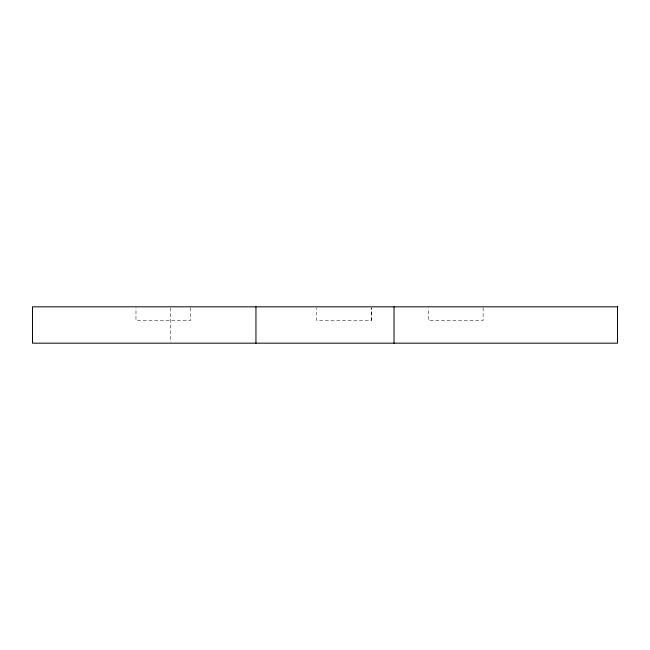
<?xml version="1.0" encoding="UTF-8"?>
<svg xmlns="http://www.w3.org/2000/svg" width="650" height="650" viewBox="0 0 650 650"><rect width="100%" height="100%" fill="white"/><g stroke="black" fill="none" stroke-linecap="round" stroke-linejoin="round"><path stroke-width="0.49" stroke-dasharray="3.25 2.44" d="M371.386 320.491L371.386 307.799L371.418 320.491L316.753 320.491L316.786 307.799M483.137 307.799L483.137 320.491L428.488 320.491L428.488 307.799M190.645 307.799L190.645 320.491L135.972 320.491L135.972 307.799M170.601 307.832L170.601 342.168"/><path stroke-width="0.97" d="M394.046 306.824L394.046 343.176M255.954 306.824L255.954 343.176M617.5 306.824L32.5 306.824L32.5 343.176L617.5 343.176L617.5 306.824"/></g></svg>
